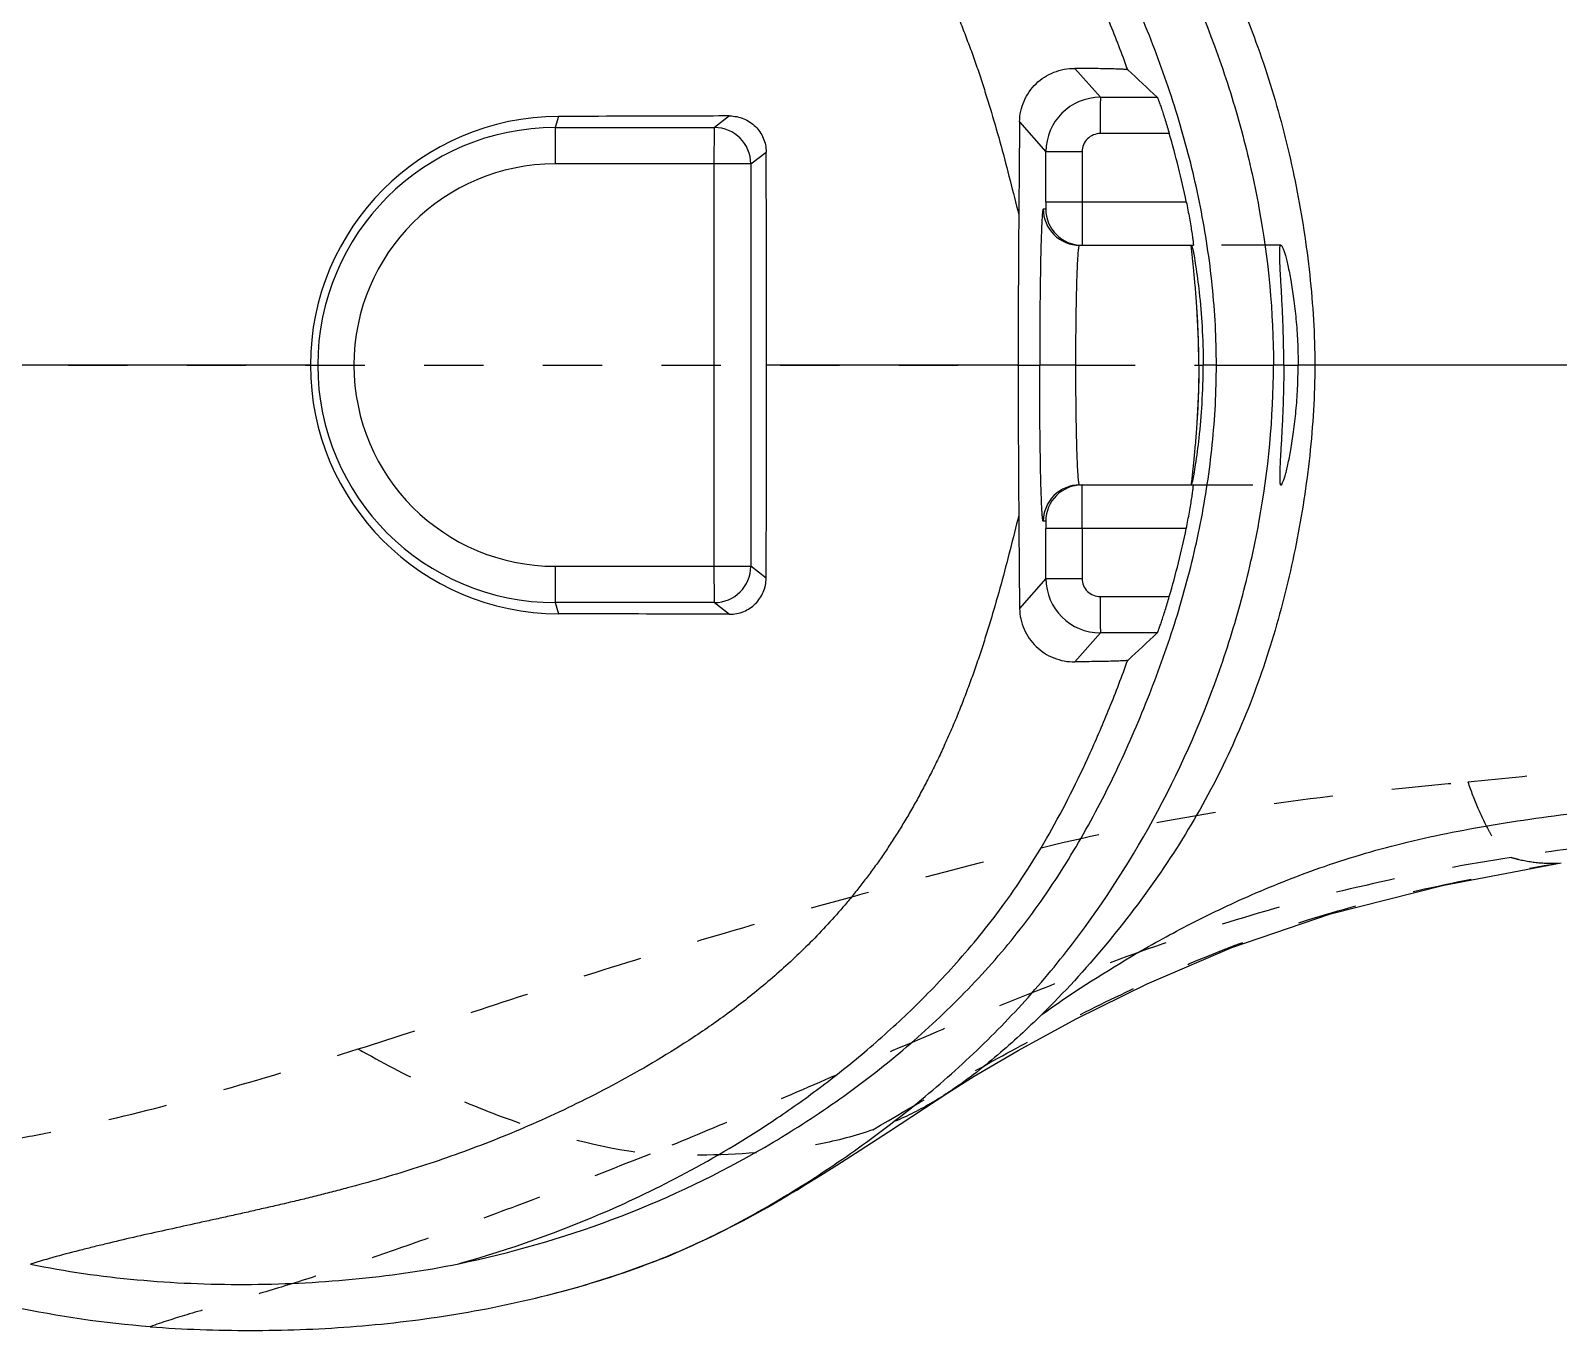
# Model space of a CAD drawing. Header units: millimetres. Extents: x 4 to 4769, y -754 to 1427.
# Drawn here: x 390.56 to 432.62, y 27.36 to 63.16 of the extents above; entities that cross this region are included whole.
import ezdxf

# ---------------------------------------------------------------- set-up
doc = ezdxf.new("R2010")
doc.units = ezdxf.units.MM
doc.header["$LTSCALE"] = 16.335
doc.linetypes.add('HIDDEN', pattern=[0.2, 0.1, -0.1])
doc.layers.get('0').update_dxf_attribs({"linetype": 'CONTINUOUS'})
doc.layers.add('DEFAULT_2', color=8, linetype='HIDDEN')

msp = doc.modelspace()

# ---------------------------------------------------------------- linework, layer by layer
at = {"color": 7, "linetype": 'Continuous'}
for p, q in [((420.007, 61.32), (419.306, 62.116)), ((420.007, 61.32), (421.574, 61.32)), ((405.094, 60.791), (405.002, 60.485)), ((409.799, 60.805), (409.382, 60.485)), ((417.783, 60.644), (418.507, 59.82)), ((405.002, 60.485), (409.382, 60.485)), ((421.904, 60.32), (420.004, 60.32)), ((410.382, 59.485), (410.806, 59.811)), ((418.507, 58.444), (418.507, 59.82)), ((419.504, 59.82), (418.507, 59.82)), ((419.504, 59.82), (419.504, 58.444)), ((410.382, 59.485), (404.999, 59.485)), ((409.379, 48.404), (409.379, 59.485)), ((410.382, 59.485), (410.382, 48.404)), ((418.435, 58.244), (418.503, 58.244)), ((418.507, 58.444), (422.37, 58.444)), ((419.504, 58.444), (419.502, 57.244)), ((419.434, 57.244), (422.566, 57.244)), ((398.261, 53.944), (371.101, 53.944)), ((417.74, 53.944), (410.819, 53.944)), ((419.332, 53.944), (418.336, 53.944)), ((423.2, 53.944), (422.836, 53.944)), ((425.055, 53.944), (424.77, 53.944)), ((474.629, 53.944), (425.45, 53.944)), ((419.434, 50.644), (422.566, 50.644)), ((419.504, 49.444), (419.502, 50.644)), ((418.503, 49.644), (418.435, 49.644)), ((418.507, 48.068), (418.507, 49.444)), ((422.37, 49.444), (418.507, 49.444)), ((419.504, 49.444), (419.504, 48.068)), ((404.999, 48.404), (410.382, 48.404)), ((410.806, 48.078), (410.382, 48.404)), ((418.507, 48.068), (417.783, 47.245)), ((418.507, 48.068), (419.504, 48.068)), ((420.004, 47.568), (421.904, 47.568)), ((405.002, 47.404), (405.094, 47.098)), ((409.382, 47.404), (405.002, 47.404)), ((409.382, 47.404), (409.799, 47.083)), ((419.306, 45.773), (420.007, 46.569)), ((421.574, 46.569), (420.007, 46.569))]:
    msp.add_line(p, q, dxfattribs=at)
for points in [[(415.806, 33.903), (416.535, 34.362), (417.742, 35.068), (419.341, 35.938), (421.295, 36.904), (423.624, 37.903), (426.337, 38.838), (429.464, 39.626), (432.688, 40.237)], [(404.79, 28.335), (405.621, 28.557), (406.786, 28.917), (408.115, 29.411), (409.293, 29.937), (410.184, 30.39), (410.832, 30.747), (411.209, 30.966), (411.452, 31.11), (411.647, 31.227), (411.893, 31.377), (412.242, 31.592), (412.75, 31.911), (413.396, 32.323), (414.177, 32.83), (415.806, 33.902)]]:
    msp.add_lwpolyline(points, dxfattribs=at)
for centre, radius, start, end in [((385.403, 23.048), 52.66, 46.6164, 47.8259), ((420.008, 59.82), 1.5, 90.0297, 179.9704), ((405.112, 53.939), 6.852, 90.151, 179.9526), ((1562.818, 49.461), 1145.09, 179.440449, 179.56882), ((405.002, 53.944), 6.54, 90.0005, 269.9995), ((409.382, 59.485), 1, 0.0117, 89.9878), ((420.004, 59.82), 0.5, 89.9948, 180.0058), ((397.851, 53.343), 25.045, 11.7537, 16.1769), ((-969.299, 53.903), 1380.118, 0.001718, 0.245278), ((404.999, 53.944), 5.54, 90.0004, 269.9993), ((1007.972, 53.176), 590.232, 179.524084, 179.9254), ((419.435, 58.244), 1, 179.9915, 269.9918), ((419.503, 58.244), 1, 179.9921, 269.992), ((405.112, 53.95), 6.852, 180.0474, 269.849), ((-970.155, 53.988), 1380.974, 359.754797, 359.998206), ((1006.974, 54.708), 589.234, 180.07426, 180.476255), ((419.435, 49.644), 1, 90.0082, 180.0085), ((419.503, 49.644), 1, 90.008, 180.0079), ((1562.758, 58.427), 1145.031, 180.431177, 180.559555), ((397.851, 54.546), 25.045, 343.8231, 348.2463), ((409.382, 48.404), 1, 270.0122, 359.9883), ((420.008, 48.069), 1.5, 180.0296, 269.9704), ((420.004, 48.068), 0.5, 179.9942, 270.0052), ((384.816, 85.475), 53.524, 312.1839, 313.3738)]:
    msp.add_arc(centre, radius, start, end, dxfattribs=at)
for points, knots in [([(404.79, 79.553), (405.142, 79.464), (405.843, 79.273), (407.228, 78.835), (408.918, 78.163), (410.846, 77.142), (412.693, 75.985), (414.458, 74.705), (416.125, 73.3), (417.68, 71.771), (419.568, 69.561), (421.563, 66.51), (423.049, 63.183), (423.918, 60.41), (424.563, 57.577), (424.77, 55.395), (424.77, 53.944)], [0, 0, 0, 0, 0.031267, 0.062534, 0.125046, 0.187563, 0.250084, 0.312607, 0.37513, 0.43765, 0.50017, 0.625103, 0.750051, 0.812573, 0.875093, 1, 1, 1, 1]), ([(390.557, 78.702), (391.03, 78.559), (391.753, 78.356), (392.735, 78.118), (393.496, 77.943), (394.271, 77.766), (395.065, 77.591), (395.879, 77.417), (396.708, 77.232), (397.552, 77.034), (398.415, 76.831), (399.293, 76.604), (400.186, 76.354), (401.095, 76.082), (402.019, 75.774), (402.956, 75.432), (403.907, 75.054), (404.868, 74.629), (406.185, 74.001), (407.505, 73.281), (408.818, 72.461), (409.644, 71.884), (410.301, 71.379), (410.799, 70.975), (411.294, 70.545), (411.783, 70.085), (412.271, 69.6), (412.75, 69.079), (413.218, 68.521), (413.68, 67.929), (414.126, 67.295), (414.553, 66.619), (414.899, 66.031), (415.164, 65.541), (415.357, 65.16), (415.545, 64.77), (415.732, 64.372), (415.914, 63.967), (416.086, 63.55), (416.251, 63.126), (416.416, 62.696), (416.574, 62.258), (416.723, 61.812), (416.867, 61.36), (417.055, 60.749), (417.276, 59.973), (417.523, 59.029), (417.683, 58.397), (417.76, 58.078)], [0, 0, 0, 0, 0.040267, 0.061106, 0.082332, 0.103832, 0.125889, 0.148588, 0.171601, 0.195068, 0.219251, 0.243831, 0.268919, 0.294764, 0.321138, 0.348206, 0.376025, 0.404501, 0.433815, 0.49486, 0.526808, 0.559889, 0.57691, 0.594319, 0.612101, 0.630288, 0.648981, 0.668162, 0.687902, 0.7083, 0.729329, 0.751016, 0.773406, 0.784847, 0.796441, 0.808198, 0.820123, 0.832201, 0.844423, 0.856792, 0.869306, 0.881951, 0.894718, 0.907601, 0.920589, 0.946827, 0.973329, 1, 1, 1, 1]), ([(423.2, 53.944), (423.2, 54.675), (423.122, 56.136), (422.793, 58.305), (422.272, 60.435), (421.575, 62.515), (420.735, 64.539), (419.768, 66.507), (418.64, 68.39), (417.313, 70.138), (415.806, 71.732), (414.16, 73.183), (412.399, 74.49), (409.917, 76.033), (406.595, 77.582), (403.778, 78.394), (402.348, 78.688)], [0, 0, 0, 0, 0.062506, 0.125015, 0.187527, 0.250042, 0.312558, 0.375075, 0.437583, 0.500086, 0.562593, 0.625105, 0.687618, 0.750132, 0.875064, 1, 1, 1, 1]), ([(420.759, 62.073), (420.601, 62.514), (420.272, 63.371), (419.582, 64.982), (418.834, 66.478), (418.015, 67.836), (417.216, 69.009), (416.181, 70.294), (414.898, 71.633), (413.627, 72.787), (412.374, 73.792), (410.775, 74.933), (408.83, 76.108), (405.93, 77.524), (403.756, 78.295), (402.351, 78.688)], [0, 0, 0, 0, 0.054385, 0.106452, 0.203473, 0.248206, 0.290412, 0.368221, 0.439345, 0.505436, 0.567377, 0.625742, 0.733333, 0.83066, 1, 1, 1, 1]), ([(418.392, 71.828), (419.006, 71.222), (420.162, 69.962), (421.696, 67.938), (423.003, 65.809), (424.052, 63.573), (424.854, 61.251), (425.43, 58.864), (425.808, 56.425), (425.908, 54.774), (425.908, 53.944)], [0, 0, 0, 0, 0.129989, 0.257093, 0.382057, 0.505639, 0.628512, 0.751444, 0.875027, 1, 1, 1, 1]), ([(417.783, 60.644), (417.784, 60.839), (417.868, 61.231), (418.209, 61.72), (418.713, 62.045), (419.109, 62.118), (419.306, 62.116)], [0, 0, 0, 0, 0.249977, 0.498156, 0.746805, 1, 1, 1, 1]), ([(420.758, 62.075), (420.755, 62.077), (420.742, 62.079), (420.717, 62.083), (420.676, 62.086), (420.623, 62.09), (420.555, 62.093), (420.442, 62.097), (420.278, 62.102), (420.061, 62.106), (419.821, 62.11), (419.568, 62.113), (419.394, 62.115), (419.306, 62.116)], [0, 0, 0, 0, 0.008098, 0.025921, 0.053641, 0.091162, 0.137935, 0.193105, 0.324284, 0.47625, 0.642327, 0.817942, 1, 1, 1, 1]), ([(420.007, 61.32), (420.006, 61.312), (420.007, 61.284), (420.005, 61.225), (420.005, 61.132), (420.004, 61.009), (420.004, 60.861), (420.004, 60.628), (420.004, 60.446), (420.004, 60.32)], [0, 0, 0, 0, 0.023634, 0.083504, 0.177412, 0.301927, 0.452322, 0.623112, 1, 1, 1, 1]), ([(421.574, 61.32), (421.576, 61.318), (421.58, 61.309), (421.588, 61.292), (421.598, 61.266), (421.611, 61.23), (421.627, 61.186), (421.654, 61.112), (421.691, 61.003), (421.74, 60.854), (421.794, 60.687), (421.849, 60.507), (421.886, 60.383), (421.904, 60.32)], [0, 0, 0, 0, 0.008235, 0.026023, 0.053145, 0.089292, 0.133951, 0.186548, 0.313119, 0.463517, 0.632069, 0.813115, 1, 1, 1, 1]), ([(409.799, 60.805), (409.403, 60.804), (407.834, 60.8), (406.266, 60.795), (405.094, 60.791)], [0, 0, 0, 0, 0.252697, 1, 1, 1, 1]), ([(409.799, 60.805), (409.931, 60.806), (410.196, 60.753), (410.529, 60.532), (410.752, 60.203), (410.806, 59.941), (410.806, 59.811)], [0, 0, 0, 0, 0.254421, 0.502959, 0.749741, 1, 1, 1, 1]), ([(405.002, 60.485), (405.001, 60.483), (405.002, 60.476), (405.001, 60.461), (405.001, 60.436), (405.001, 60.403), (405, 60.36), (405, 60.288), (405, 60.179), (404.999, 60.03), (404.999, 59.86), (404.999, 59.676), (404.999, 59.549), (404.999, 59.485)], [0, 0, 0, 0, 0.005795, 0.021022, 0.045526, 0.079127, 0.121479, 0.172154, 0.29661, 0.447666, 0.619679, 0.806348, 1, 1, 1, 1]), ([(409.379, 59.485), (409.379, 59.549), (409.379, 59.676), (409.379, 59.86), (409.38, 60.03), (409.38, 60.179), (409.38, 60.288), (409.381, 60.36), (409.381, 60.403), (409.381, 60.436), (409.381, 60.461), (409.382, 60.476), (409.382, 60.483), (409.382, 60.485)], [0, 0, 0, 0, 0.193652, 0.380321, 0.552334, 0.70339, 0.827846, 0.878521, 0.920873, 0.954474, 0.978978, 0.994205, 1, 1, 1, 1]), ([(418.435, 58.244), (418.432, 58.244), (418.428, 58.236), (418.424, 58.221), (418.419, 58.194), (418.415, 58.159), (418.41, 58.112), (418.403, 58.031), (418.396, 57.905), (418.387, 57.725), (418.379, 57.509), (418.371, 57.258), (418.364, 56.976), (418.358, 56.664), (418.35, 56.199), (418.342, 55.569), (418.337, 54.773), (418.336, 54.224), (418.336, 53.944)], [0, 0, 0, 0, 0.00165, 0.005423, 0.011515, 0.019951, 0.030734, 0.043847, 0.076919, 0.118864, 0.169287, 0.227694, 0.293543, 0.366187, 0.444943, 0.617649, 0.805099, 1, 1, 1, 1]), ([(418.507, 58.444), (418.507, 58.419), (418.507, 58.382), (418.507, 58.335), (418.506, 58.305), (418.505, 58.28), (418.505, 58.264), (418.504, 58.254), (418.504, 58.249), (418.503, 58.246), (418.503, 58.244), (418.503, 58.244)], [0, 0, 0, 0, 0.382191, 0.555089, 0.706483, 0.83002, 0.922036, 0.955293, 0.979564, 0.994509, 1, 1, 1, 1]), ([(422.37, 58.444), (422.386, 58.367), (422.417, 58.216), (422.458, 57.995), (422.494, 57.791), (422.519, 57.634), (422.535, 57.523), (422.545, 57.453), (422.553, 57.391), (422.56, 57.341), (422.564, 57.301), (422.566, 57.274), (422.567, 57.259), (422.567, 57.251), (422.567, 57.247), (422.567, 57.244), (422.566, 57.244)], [0, 0, 0, 0, 0.193716, 0.380746, 0.553452, 0.705326, 0.771564, 0.830369, 0.881122, 0.923354, 0.956615, 0.980537, 0.988943, 0.994964, 0.998604, 1, 1, 1, 1]), ([(419.408, 57.132), (419.41, 57.148), (419.413, 57.176), (419.42, 57.212), (419.425, 57.232), (419.431, 57.244), (419.434, 57.244)], [0, 0, 0, 0, 0.421292, 0.726731, 0.916678, 1, 1, 1, 1]), ([(422.719, 53.944), (422.719, 54.151), (422.713, 54.556), (422.689, 55.146), (422.654, 55.693), (422.614, 56.177), (422.579, 56.534), (422.554, 56.776), (422.539, 56.921), (422.527, 57.04), (422.518, 57.131), (422.514, 57.194), (422.512, 57.227), (422.513, 57.238)], [0, 0, 0, 0, 0.187441, 0.368379, 0.536223, 0.685252, 0.81015, 0.862115, 0.906423, 0.94268, 0.970512, 0.989668, 1, 1, 1, 1]), ([(422.517, 57.244), (422.518, 57.244), (422.52, 57.242), (422.524, 57.233), (422.53, 57.211), (422.539, 57.177), (422.546, 57.149), (422.549, 57.132)], [0, 0, 0, 0, 0.024189, 0.075135, 0.265058, 0.573575, 1, 1, 1, 1]), ([(425.055, 53.944), (425.055, 54.159), (425.05, 54.58), (425.031, 55.191), (425.004, 55.754), (424.976, 56.248), (424.956, 56.607), (424.945, 56.845), (424.942, 56.983), (424.942, 57.08), (424.945, 57.143), (424.948, 57.178), (424.953, 57.207), (424.959, 57.228), (424.969, 57.244), (424.976, 57.244)], [0, 0, 0, 0, 0.194484, 0.381645, 0.554041, 0.705255, 0.829382, 0.879732, 0.921578, 0.954561, 0.967635, 0.978403, 0.986887, 0.993154, 1, 1, 1, 1]), ([(424.976, 57.244), (424.985, 57.244), (425.006, 57.22), (425.028, 57.173), (425.059, 57.092), (425.093, 56.984), (425.13, 56.846), (425.186, 56.609), (425.257, 56.251), (425.333, 55.759), (425.397, 55.195), (425.44, 54.583), (425.45, 54.16), (425.45, 53.944)], [0, 0, 0, 0, 0.007959, 0.024172, 0.049364, 0.083462, 0.12613, 0.17698, 0.301172, 0.451428, 0.622223, 0.807481, 1, 1, 1, 1]), ([(419.332, 53.944), (419.332, 54.298), (419.335, 54.968), (419.348, 55.771), (419.363, 56.331), (419.376, 56.664), (419.39, 56.923), (419.401, 57.071), (419.408, 57.132)], [0, 0, 0, 0, 0.332664, 0.629996, 0.755374, 0.860536, 0.942861, 1, 1, 1, 1]), ([(422.549, 57.132), (422.562, 57.072), (422.59, 56.924), (422.656, 56.533), (422.74, 55.886), (422.816, 54.971), (422.836, 54.299), (422.836, 53.944)], [0, 0, 0, 0, 0.057765, 0.140547, 0.371396, 0.668109, 1, 1, 1, 1]), ([(402.349, 29.2), (403.778, 29.495), (406.596, 30.307), (409.918, 31.856), (412.4, 33.4), (414.162, 34.706), (415.807, 36.157), (417.063, 37.487), (417.978, 38.626), (418.615, 39.518), (419.203, 40.443), (419.93, 41.71), (420.578, 43.021), (421.155, 44.363), (421.69, 45.722), (422.272, 47.454), (422.794, 49.584), (423.122, 51.753), (423.2, 53.214), (423.2, 53.944)], [0, 0, 0, 0, 0.124952, 0.249882, 0.312391, 0.374902, 0.437416, 0.499943, 0.531198, 0.56245, 0.593715, 0.624986, 0.687483, 0.718741, 0.750004, 0.812503, 0.874994, 0.937508, 1, 1, 1, 1]), ([(404.79, 28.335), (405.494, 28.513), (406.89, 28.92), (408.918, 29.725), (410.846, 30.747), (412.693, 31.903), (414.458, 33.184), (416.125, 34.588), (417.68, 36.118), (419.568, 38.327), (421.563, 41.379), (423.049, 44.706), (423.918, 47.479), (424.563, 50.311), (424.77, 52.494), (424.77, 53.944)], [0, 0, 0, 0, 0.062521, 0.125033, 0.187551, 0.250073, 0.312597, 0.375121, 0.437642, 0.500163, 0.625098, 0.750048, 0.81257, 0.875091, 1, 1, 1, 1]), ([(418.435, 49.644), (418.432, 49.644), (418.428, 49.653), (418.424, 49.668), (418.419, 49.694), (418.415, 49.73), (418.41, 49.776), (418.403, 49.858), (418.396, 49.984), (418.387, 50.164), (418.379, 50.38), (418.371, 50.631), (418.364, 50.913), (418.358, 51.225), (418.35, 51.69), (418.342, 52.32), (418.337, 53.116), (418.336, 53.665), (418.336, 53.944)], [0, 0, 0, 0, 0.00165, 0.005423, 0.011513, 0.019949, 0.030732, 0.043845, 0.076916, 0.118861, 0.169284, 0.227691, 0.293541, 0.366186, 0.444944, 0.617653, 0.805102, 1, 1, 1, 1]), ([(425.908, 53.944), (425.908, 53.115), (425.808, 51.464), (425.43, 49.025), (424.854, 46.638), (424.052, 44.316), (423.003, 42.079), (421.696, 39.95), (420.162, 37.927), (419.006, 36.666), (418.392, 36.06)], [0, 0, 0, 0, 0.124973, 0.248556, 0.371488, 0.494361, 0.617943, 0.742907, 0.870011, 1, 1, 1, 1]), ([(419.408, 50.757), (419.401, 50.817), (419.39, 50.965), (419.376, 51.225), (419.363, 51.557), (419.348, 52.118), (419.335, 52.921), (419.332, 53.591), (419.332, 53.944)], [0, 0, 0, 0, 0.057139, 0.139464, 0.244626, 0.370004, 0.667336, 1, 1, 1, 1]), ([(422.719, 53.944), (422.719, 53.738), (422.713, 53.333), (422.689, 52.743), (422.654, 52.196), (422.614, 51.712), (422.579, 51.355), (422.554, 51.112), (422.539, 50.967), (422.527, 50.849), (422.518, 50.757), (422.514, 50.695), (422.512, 50.662), (422.513, 50.651)], [0, 0, 0, 0, 0.187444, 0.368391, 0.536242, 0.685275, 0.810172, 0.862136, 0.906438, 0.94269, 0.970519, 0.989671, 1, 1, 1, 1]), ([(422.549, 50.756), (422.562, 50.817), (422.59, 50.964), (422.656, 51.356), (422.74, 52.003), (422.816, 52.918), (422.836, 53.59), (422.836, 53.944)], [0, 0, 0, 0, 0.057767, 0.140551, 0.371405, 0.668119, 1, 1, 1, 1]), ([(425.055, 53.944), (425.055, 53.73), (425.05, 53.309), (425.031, 52.697), (425.004, 52.134), (424.976, 51.641), (424.956, 51.282), (424.945, 51.044), (424.942, 50.905), (424.942, 50.808), (424.945, 50.746), (424.948, 50.71), (424.953, 50.682), (424.959, 50.66), (424.969, 50.644), (424.976, 50.644)], [0, 0, 0, 0, 0.19448, 0.381644, 0.554037, 0.705248, 0.829375, 0.879729, 0.921575, 0.954558, 0.967635, 0.978405, 0.986888, 0.993153, 1, 1, 1, 1]), ([(424.976, 50.644), (424.985, 50.644), (425.006, 50.669), (425.028, 50.716), (425.059, 50.796), (425.093, 50.905), (425.13, 51.043), (425.186, 51.28), (425.257, 51.637), (425.333, 52.13), (425.397, 52.693), (425.44, 53.306), (425.45, 53.729), (425.45, 53.944)], [0, 0, 0, 0, 0.007958, 0.024179, 0.049371, 0.083472, 0.126145, 0.176991, 0.301173, 0.451407, 0.62219, 0.807461, 1, 1, 1, 1]), ([(419.434, 50.644), (419.431, 50.644), (419.425, 50.656), (419.42, 50.676), (419.413, 50.713), (419.41, 50.741), (419.408, 50.757)], [0, 0, 0, 0, 0.083322, 0.273269, 0.578708, 1, 1, 1, 1]), ([(422.37, 49.444), (422.386, 49.521), (422.417, 49.673), (422.458, 49.893), (422.494, 50.098), (422.519, 50.254), (422.535, 50.366), (422.545, 50.436), (422.553, 50.497), (422.56, 50.548), (422.564, 50.588), (422.566, 50.615), (422.567, 50.63), (422.567, 50.638), (422.567, 50.642), (422.567, 50.644), (422.566, 50.644)], [0, 0, 0, 0, 0.193716, 0.380748, 0.553457, 0.705331, 0.771568, 0.830374, 0.881125, 0.923357, 0.956617, 0.980538, 0.988944, 0.994964, 0.998604, 1, 1, 1, 1]), ([(422.517, 50.644), (422.518, 50.644), (422.52, 50.647), (422.524, 50.656), (422.53, 50.677), (422.539, 50.712), (422.546, 50.74), (422.549, 50.756)], [0, 0, 0, 0, 0.024188, 0.075133, 0.265053, 0.57357, 1, 1, 1, 1]), ([(417.76, 49.81), (417.683, 49.492), (417.523, 48.859), (417.276, 47.916), (417.054, 47.14), (416.867, 46.529), (416.723, 46.076), (416.573, 45.631), (416.414, 45.193), (416.252, 44.762), (416.087, 44.337), (415.911, 43.923), (415.73, 43.517), (415.549, 43.117), (415.358, 42.728), (415.16, 42.349), (414.961, 41.978), (414.759, 41.616), (414.549, 41.265), (414.333, 40.924), (414.117, 40.592), (413.898, 40.269), (413.671, 39.959), (413.442, 39.658), (413.214, 39.364), (412.98, 39.082), (412.665, 38.722), (412.271, 38.289), (411.783, 37.803), (411.293, 37.345), (410.799, 36.913), (410.301, 36.51), (409.644, 36.005), (408.817, 35.429), (407.818, 34.803), (406.825, 34.24), (405.842, 33.724), (404.868, 33.26), (403.906, 32.835), (402.955, 32.457), (402.018, 32.112), (401.094, 31.81), (400.185, 31.531), (399.435, 31.327), (398.845, 31.171), (398.409, 31.059), (397.977, 30.953), (397.546, 30.853), (397.12, 30.755), (396.701, 30.658), (396.286, 30.563), (395.873, 30.473), (395.463, 30.385), (394.928, 30.267), (394.27, 30.117), (393.492, 29.952), (392.855, 29.801), (392.357, 29.678), (391.866, 29.556), (391.264, 29.399), (390.789, 29.259), (390.555, 29.188)], [0, 0, 0, 0, 0.026671, 0.053172, 0.079409, 0.092396, 0.105279, 0.118046, 0.130691, 0.143201, 0.155569, 0.167797, 0.179874, 0.191786, 0.203547, 0.215157, 0.226591, 0.237854, 0.248961, 0.259907, 0.270665, 0.281249, 0.291695, 0.301966, 0.312058, 0.322013, 0.331833, 0.350999, 0.369682, 0.38789, 0.405657, 0.423068, 0.440089, 0.473181, 0.505106, 0.536085, 0.566162, 0.595487, 0.623961, 0.651795, 0.678821, 0.70529, 0.730974, 0.756238, 0.768586, 0.780739, 0.792835, 0.804884, 0.816759, 0.828401, 0.839926, 0.851443, 0.862876, 0.874086, 0.89601, 0.917842, 0.938922, 0.949288, 0.959652, 0.980099, 1, 1, 1, 1]), ([(418.503, 49.644), (418.503, 49.644), (418.503, 49.642), (418.504, 49.64), (418.504, 49.635), (418.505, 49.625), (418.505, 49.608), (418.506, 49.584), (418.507, 49.554), (418.507, 49.507), (418.507, 49.47), (418.507, 49.444)], [0, 0, 0, 0, 0.005491, 0.020436, 0.044707, 0.077964, 0.16998, 0.293517, 0.444911, 0.617809, 1, 1, 1, 1]), ([(404.999, 48.404), (404.999, 48.339), (404.999, 48.213), (404.999, 48.029), (404.999, 47.859), (405, 47.709), (405, 47.601), (405, 47.528), (405.001, 47.486), (405.001, 47.453), (405.001, 47.428), (405.002, 47.413), (405.001, 47.406), (405.002, 47.404)], [0, 0, 0, 0, 0.193652, 0.380321, 0.552334, 0.70339, 0.827846, 0.878521, 0.920873, 0.954474, 0.978978, 0.994205, 1, 1, 1, 1]), ([(409.382, 47.404), (409.382, 47.406), (409.382, 47.413), (409.381, 47.428), (409.381, 47.453), (409.381, 47.486), (409.381, 47.528), (409.38, 47.601), (409.38, 47.709), (409.38, 47.859), (409.379, 48.029), (409.379, 48.213), (409.379, 48.339), (409.379, 48.404)], [0, 0, 0, 0, 0.005795, 0.021022, 0.045526, 0.079127, 0.121479, 0.172154, 0.29661, 0.447666, 0.619679, 0.806348, 1, 1, 1, 1]), ([(409.799, 47.083), (409.932, 47.083), (410.196, 47.135), (410.529, 47.357), (410.752, 47.686), (410.806, 47.947), (410.806, 48.078)], [0, 0, 0, 0, 0.254515, 0.503051, 0.749799, 1, 1, 1, 1]), ([(420.004, 47.568), (420.004, 47.443), (420.004, 47.261), (420.004, 47.028), (420.004, 46.879), (420.005, 46.757), (420.005, 46.664), (420.007, 46.605), (420.006, 46.577), (420.007, 46.569)], [0, 0, 0, 0, 0.376771, 0.5475, 0.697909, 0.822467, 0.916444, 0.976352, 1, 1, 1, 1]), ([(421.574, 46.569), (421.576, 46.571), (421.58, 46.58), (421.588, 46.596), (421.598, 46.623), (421.611, 46.658), (421.627, 46.702), (421.654, 46.776), (421.691, 46.886), (421.74, 47.034), (421.794, 47.202), (421.849, 47.382), (421.886, 47.505), (421.904, 47.568)], [0, 0, 0, 0, 0.008235, 0.026021, 0.053142, 0.089286, 0.133942, 0.186537, 0.313103, 0.463498, 0.632052, 0.813109, 1, 1, 1, 1]), ([(417.783, 47.245), (417.784, 47.05), (417.868, 46.658), (418.21, 46.169), (418.713, 45.844), (419.109, 45.771), (419.306, 45.773)], [0, 0, 0, 0, 0.250009, 0.498223, 0.746881, 1, 1, 1, 1]), ([(409.799, 47.083), (409.403, 47.084), (407.834, 47.089), (406.266, 47.094), (405.094, 47.098)], [0, 0, 0, 0, 0.252697, 1, 1, 1, 1]), ([(402.351, 29.201), (403.756, 29.593), (405.93, 30.365), (408.83, 31.781), (410.775, 32.956), (412.374, 34.096), (413.627, 35.101), (414.898, 36.256), (416.181, 37.594), (417.216, 38.879), (418.015, 40.053), (418.834, 41.411), (419.582, 42.906), (420.272, 44.518), (420.601, 45.374), (420.759, 45.815)], [0, 0, 0, 0, 0.16934, 0.266666, 0.374257, 0.432623, 0.494564, 0.560654, 0.631779, 0.709588, 0.751793, 0.796527, 0.893548, 0.945615, 1, 1, 1, 1]), ([(420.758, 45.814), (420.755, 45.811), (420.742, 45.81), (420.717, 45.805), (420.676, 45.803), (420.623, 45.799), (420.555, 45.796), (420.442, 45.792), (420.278, 45.787), (420.061, 45.782), (419.821, 45.779), (419.568, 45.775), (419.394, 45.774), (419.306, 45.773)], [0, 0, 0, 0, 0.008097, 0.025922, 0.053641, 0.091162, 0.137935, 0.193105, 0.324283, 0.47625, 0.642327, 0.817942, 1, 1, 1, 1]), ([(418.392, 36.06), (419.188, 36.629), (420.506, 37.479), (422.446, 38.558), (424.216, 39.405), (426.233, 40.196), (428.092, 40.74), (429.705, 41.091), (431.446, 41.401), (432.78, 41.576), (433.682, 41.677)], [0, 0, 0, 0, 0.177969, 0.284811, 0.403603, 0.534686, 0.678491, 0.755339, 0.834964, 1, 1, 1, 1]), ([(418.392, 36.06), (418, 35.674), (417.174, 34.911), (416.285, 34.218), (415.806, 33.903)], [0, 0, 0, 0, 0.48931, 1, 1, 1, 1]), ([(393.85, 27.464), (392.586, 27.559), (390.069, 27.926), (385.193, 29.307), (381.759, 31.082), (379.726, 32.583)], [0, 0, 0, 0, 0.250341, 0.500682, 1, 1, 1, 1]), ([(390.555, 29.187), (391.523, 28.988), (393.485, 28.709), (396.452, 28.586), (399.418, 28.724), (401.38, 29.001), (402.349, 29.2)], [0, 0, 0, 0, 0.249981, 0.499997, 0.750015, 1, 1, 1, 1]), ([(393.85, 27.464), (394.765, 27.395), (396.603, 27.329), (399.358, 27.427), (402.098, 27.743), (403.9, 28.11), (404.79, 28.335)], [0, 0, 0, 0, 0.250009, 0.500014, 0.750015, 1, 1, 1, 1])]:
    msp.add_open_spline(points, degree=3, knots=knots, dxfattribs=at)
at = {"layer": 'DEFAULT_2', "color": 8, "linetype": 'HIDDEN'}
for p, q in [((424.976, 57.244), (422.566, 57.244)), ((368.723, 53.944), (418.336, 53.944)), ((419.332, 53.944), (422.836, 53.944)), ((423.2, 53.944), (424.77, 53.944)), ((425.055, 53.944), (425.45, 53.944)), ((422.566, 50.644), (424.976, 50.644))]:
    msp.add_line(p, q, dxfattribs=at)
for centre, radius, start, end in [((398.792, 369.503), 328.529, 275.47225, 275.99834), ((461.341, -164.017), 206.601, 97.64202, 98.35759), ((432.44, 44.207), 3.981, 265.9914, 272.5398)]:
    msp.add_arc(centre, radius, start, end, dxfattribs=at)
for points, knots in [([(422.515, 57.129), (422.513, 57.146), (422.511, 57.175), (422.51, 57.21), (422.51, 57.232), (422.511, 57.241), (422.513, 57.244), (422.513, 57.244)], [0, 0, 0, 0, 0.433282, 0.743606, 0.930585, 0.978539, 1, 1, 1, 1]), ([(422.715, 53.944), (422.715, 54.298), (422.699, 54.967), (422.639, 55.88), (422.576, 56.527), (422.535, 56.92), (422.52, 57.068), (422.515, 57.129)], [0, 0, 0, 0, 0.33192, 0.628827, 0.859788, 0.942463, 1, 1, 1, 1]), ([(422.715, 53.944), (422.715, 53.59), (422.699, 52.919), (422.639, 52.005), (422.576, 51.357), (422.535, 50.965), (422.519, 50.817), (422.515, 50.756)], [0, 0, 0, 0, 0.332425, 0.629624, 0.860457, 0.942869, 1, 1, 1, 1]), ([(422.515, 50.756), (422.513, 50.74), (422.511, 50.712), (422.509, 50.677), (422.51, 50.656), (422.511, 50.647), (422.513, 50.644), (422.513, 50.644)], [0, 0, 0, 0, 0.43323, 0.743472, 0.930405, 0.97839, 1, 1, 1, 1]), ([(399.577, 35.112), (400.629, 35.446), (402.801, 36.158), (406.163, 37.253), (409.743, 38.343), (413.518, 39.416), (417.461, 40.455), (421.555, 41.404), (425.801, 42.043), (428.674, 42.333), (430.121, 42.471)], [0, 0, 0, 0, 0.105186, 0.217629, 0.336717, 0.461611, 0.591363, 0.72502, 0.861564, 1, 1, 1, 1]), ([(430.121, 42.471), (430.205, 42.226), (430.378, 41.768), (430.631, 41.232), (430.845, 40.871), (430.998, 40.658), (431.148, 40.495), (431.257, 40.415), (431.311, 40.389)], [0, 0, 0, 0, 0.318748, 0.603865, 0.727495, 0.835511, 0.926381, 1, 1, 1, 1]), ([(431.311, 40.389), (430.114, 40.199), (427.775, 39.762), (424.372, 38.897), (421.149, 37.832), (418.09, 36.659), (415.199, 35.462), (412.497, 34.29), (409.993, 33.203), (408.384, 32.53), (407.61, 32.22)], [0, 0, 0, 0, 0.144619, 0.283626, 0.418595, 0.549327, 0.67435, 0.791872, 0.900628, 1, 1, 1, 1]), ([(431.311, 40.389), (431.381, 40.369), (431.659, 40.295), (431.946, 40.251), (432.161, 40.236)], [0, 0, 0, 0, 0.251619, 1, 1, 1, 1]), ([(413.741, 32.885), (414.881, 33.556), (416.682, 34.597), (419.237, 35.968), (421.45, 37.044), (423.894, 38.072), (426.593, 38.973), (429.532, 39.677), (431.57, 40.054), (432.616, 40.23)], [0, 0, 0, 0, 0.194443, 0.30575, 0.426291, 0.556109, 0.695362, 0.844029, 1, 1, 1, 1]), ([(379.726, 32.582), (379.957, 32.601), (380.438, 32.612), (381.471, 32.566), (382.909, 32.454), (384.457, 32.358), (385.838, 32.315), (387.441, 32.324), (389.17, 32.471), (391.01, 32.789), (393.121, 33.245), (395.996, 34.003), (398.341, 34.72), (399.577, 35.112)], [0, 0, 0, 0, 0.034393, 0.071291, 0.15356, 0.248608, 0.301617, 0.3587, 0.486693, 0.558564, 0.635989, 0.807351, 1, 1, 1, 1]), ([(399.577, 35.112), (400.216, 34.749), (401.512, 34.071), (404.145, 32.95), (406.221, 32.394), (407.61, 32.22)], [0, 0, 0, 0, 0.257068, 0.510579, 1, 1, 1, 1]), ([(415.805, 33.903), (415.484, 33.692), (414.817, 33.305), (414.104, 33.01), (413.741, 32.885)], [0, 0, 0, 0, 0.500302, 1, 1, 1, 1]), ([(413.741, 32.885), (413.259, 32.718), (412.262, 32.46), (410.213, 32.177), (408.65, 32.169), (407.61, 32.22)], [0, 0, 0, 0, 0.24682, 0.496357, 1, 1, 1, 1]), ([(407.61, 32.22), (406.728, 31.867), (405.078, 31.219), (402.764, 30.35), (400.768, 29.636), (399.039, 29.053), (397.511, 28.566), (396.137, 28.164), (394.927, 27.818), (394.182, 27.585), (393.85, 27.464)], [0, 0, 0, 0, 0.195863, 0.364928, 0.509055, 0.632474, 0.740762, 0.839332, 0.927252, 1, 1, 1, 1])]:
    msp.add_open_spline(points, degree=3, knots=knots, dxfattribs=at)

doc.saveas('drawing.dxf')
